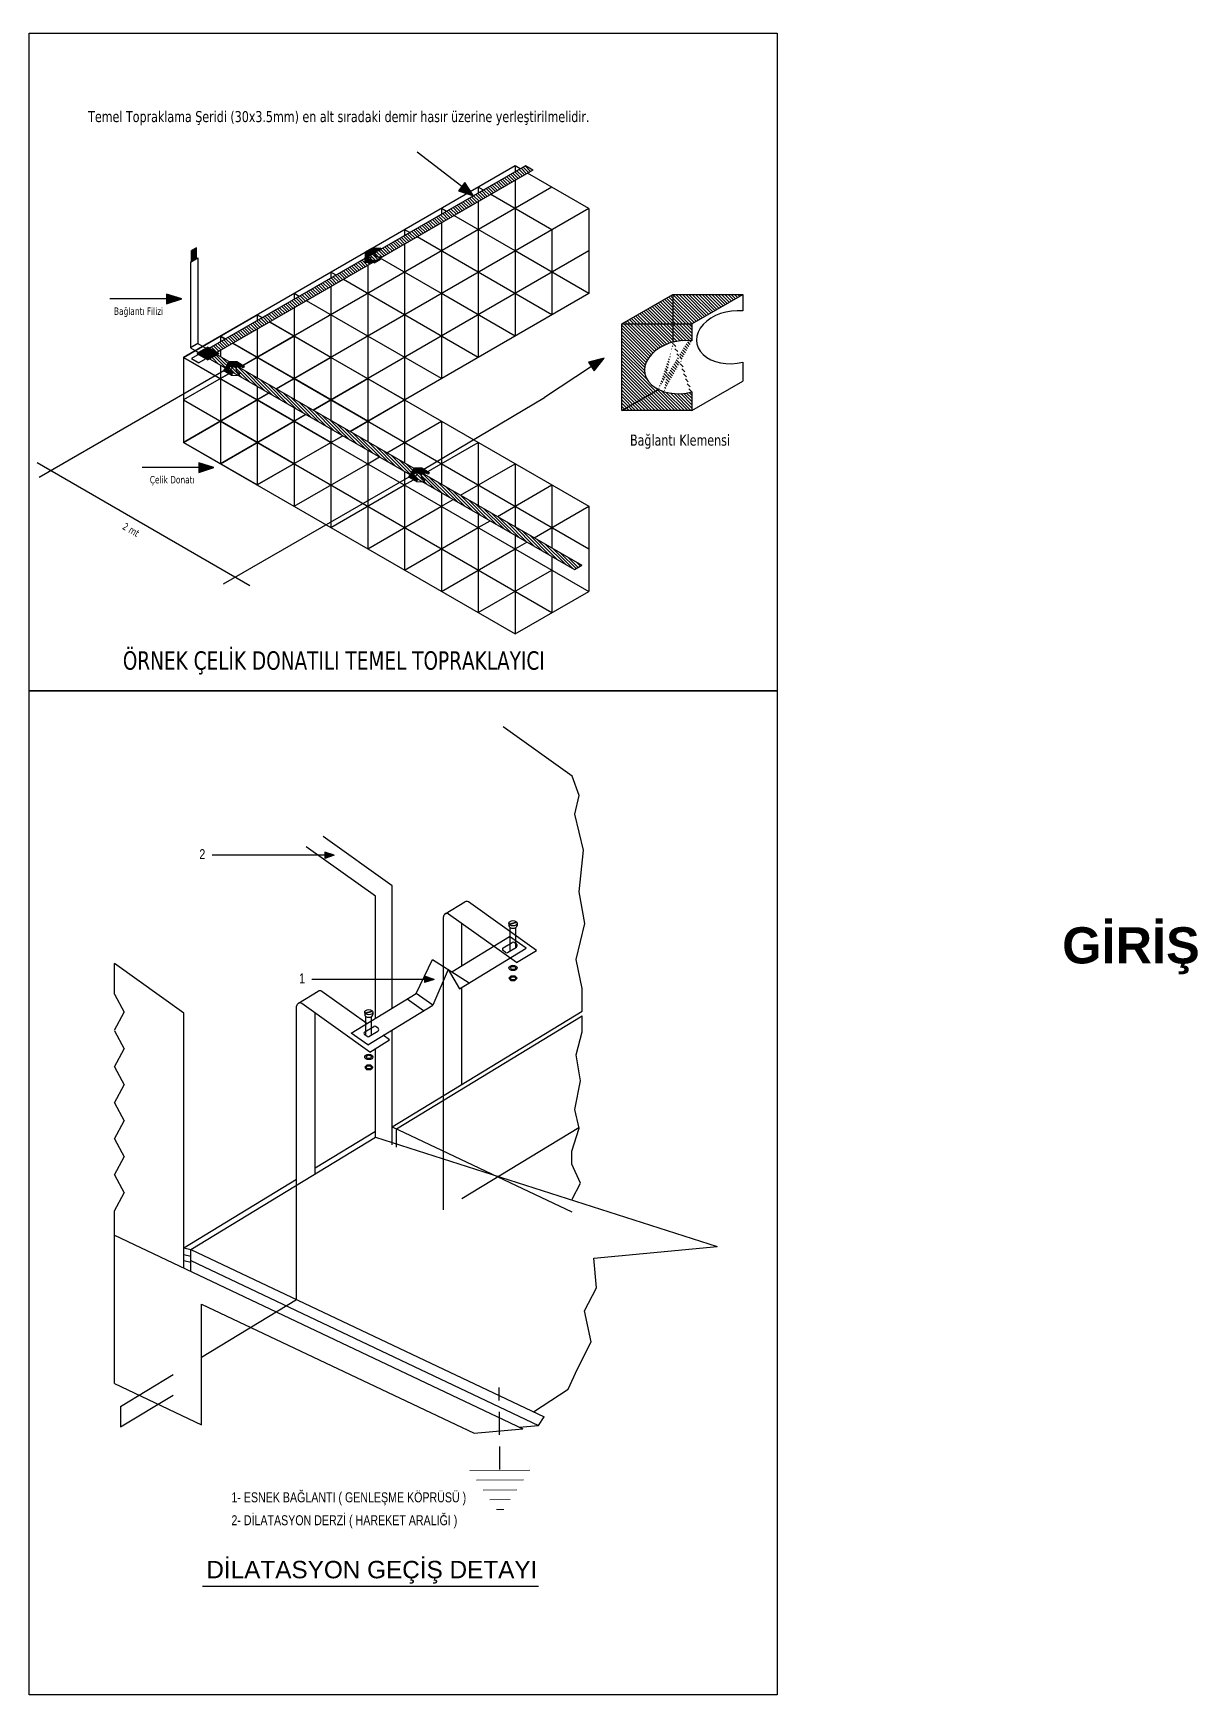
# Model space of a CAD drawing. Header units: millimetres. Extents: x 1052 to 8611, y 971 to 4548.
# Drawn here: x 3063 to 3707, y 1708 to 2626 of the extents above; entities that cross this region are included whole.
import ezdxf

# ---------------------------------------------------------------- set-up
doc = ezdxf.new("R2010")
doc.units = ezdxf.units.MM
for name, pattern in [('DASHED', [19.05, 12.7, -6.35]), ('HIDDEN', [0.375, 0.25, -0.125]), ('SOLID_LINE', [0])]:
    doc.linetypes.add(name, pattern=pattern)
for name, color, linetype in [('AHAT', 3, 'Continuous'), ('AYD', 10, 'Continuous'), ('CEVRE', 9, 'Continuous'), ('MIMARI', 2, 'SOLID_LINE'), ('OYAZI', 3, 'Continuous'), ('topraklama', 3, 'DASHED'), ('YAZI', 8, 'Continuous')]:
    doc.layers.add(name, color=color, linetype=linetype)
doc.layers.add('SEMBOL', color=3, linetype='Continuous', lineweight=18)
doc.styles.add('2', font='wturkce.shx', dxfattribs={"height": 0.2})
doc.styles.add('ROMANS', font='tahoma.ttf')
doc.styles.get("Standard").update_dxf_attribs({"font": 'arial.ttf'})
doc.styles.add('STYLE1', font='arial.ttf')
pattern_1 = [(135, (5075.73996, 19225.68337), (-0.360125004, -0.360125004), [])]
pattern_2 = [(135, (5075.74, 19225.6834), (-0.90031251, -0.90031251), [])]

# ---------------------------------------------------------------- blocks, each defined once
blk = doc.blocks.new('OK1')
at = {"layer": 'AYD', "color": 4}
blk.add_line((0.164, 0), (0.773, 0), dxfattribs=at)
at = {"layer": 'AYD', "color": 1}
blk.add_lwpolyline([(0, 0), (0.164, -0.057), (0.164, 0.057)], close=True, dxfattribs=at)
blk.add_solid([(0, 0), (0.164, -0.057), (0.164, 0.057)], dxfattribs=at)
blk = doc.blocks.new('Topraklama')
at = {"layer": 'SEMBOL'}
for p, q in [((-18.3, 0), (18.3, 0)), ((-14.3, -6), (14.3, -6)), ((-10.2, -12), (10.2, -12)), ((-6.2, -18), (6.2, -18)), ((-2.2, -24), (2.2, -24))]:
    blk.add_line(p, q, dxfattribs=at)

msp = doc.modelspace()

# ---------------------------------------------------------------- hatches: boundary and pattern name
at = {"layer": 'AYD', "linetype": 'Continuous'}
h = msp.add_hatch(dxfattribs=at)
h.set_pattern_fill('ANSI31', color=256, scale=10.185873, angle=90, style=0)
h.set_pattern_definition(pattern_2)
h.paths.add_polyline_path([(3160.671, 2452.232), (3164.746, 2449.879), (3339.459, 2550.75), (3335.385, 2553.102)])
h = msp.add_hatch(dxfattribs=at)
h.set_pattern_fill('ANSI31', color=256, scale=4.074349, angle=90, style=0)
h.set_pattern_definition(pattern_1)
h.paths.add_polyline_path([(3153.349, 2507.806), (3150.632, 2506.238), (3150.632, 2500.087), (3153.349, 2501.656)])
h = msp.add_hatch(dxfattribs=at)
h.set_pattern_fill('ANSI31', color=256, scale=1.273234, angle=202.846879, style=0)
h.set_pattern_definition([(134.743964, (3460.90575, 4600.50494), (-0.113040838, -0.112035042), [])])
h.paths.add_polyline_path([(3250.315, 2507.54), (3250.306, 2505.509), (3251.629, 2505.503), (3255.156, 2507.519)])
h.paths.add_polyline_path([(3250.306, 2505.509), (3250.315, 2507.54), (3246.788, 2505.525)])
edge = h.paths.add_edge_path()
edge.add_line((3246.788, 2505.525), (3246.761, 2499.539))
edge.add_line((3246.761, 2499.539), (3249.291, 2500.984))
edge.add_ellipse((3250.934, 2502.514), major_axis=(2.577, 0.372), ratio=0.6967185, start_angle=98.441373, end_angle=224.855222, ccw=False)
edge.add_line((3250.3, 2504.235), (3250.306, 2505.509))
edge.add_line((3250.306, 2505.509), (3246.788, 2505.525))
edge = h.paths.add_edge_path()
edge.add_line((3251.602, 2499.517), (3251.608, 2500.803))
edge.add_ellipse((3250.934, 2502.514), major_axis=(2.577, 0.372), ratio=0.6967185, start_angle=224.855222, end_angle=279.328498, ccw=False)
edge.add_line((3249.291, 2500.984), (3246.761, 2499.539))
edge.add_line((3246.761, 2499.539), (3251.602, 2499.517))
edge = h.paths.add_edge_path()
edge.add_ellipse((3250.934, 2502.514), major_axis=(2.577, 0.372), ratio=0.6967185, start_angle=68.833528, end_angle=98.441373, ccw=False)
edge.add_line((3251.623, 2504.322), (3251.629, 2505.503))
edge.add_line((3251.629, 2505.503), (3250.306, 2505.509))
edge.add_line((3250.306, 2505.509), (3250.3, 2504.235))
h = msp.add_hatch(dxfattribs=at)
h.set_pattern_fill('ANSI31', color=256, scale=10.185873, angle=90, style=0)
h.set_pattern_definition([(135, (5026.6579, 19233.0058), (-0.90031251, -0.90031251), [])])
h.paths.add_polyline_path([(3416.769, 2481.929), (3416.769, 2465.679), (3427.352, 2465.679), (3455.497, 2481.929)])
h.paths.add_polyline_path([(3416.769, 2465.679), (3416.769, 2481.929), (3388.624, 2465.679)])
edge = h.paths.add_edge_path(flags=17)
edge.add_line((3388.624, 2465.679), (3388.624, 2417.79))
edge.add_line((3388.624, 2417.79), (3408.809, 2429.444))
edge.add_ellipse((3421.906, 2441.74), major_axis=(20.599, 3.065), ratio=0.6967185, start_angle=98.441373, end_angle=224.855222, ccw=False)
edge.add_line((3416.769, 2455.486), (3416.769, 2465.679))
edge.add_line((3416.769, 2465.679), (3388.624, 2465.679))
edge = h.paths.add_edge_path()
edge.add_line((3427.352, 2465.679), (3388.624, 2465.679))
edge.add_line((3388.624, 2465.679), (3388.624, 2417.79))
edge.add_line((3388.624, 2417.79), (3408.809, 2429.444))
edge.add_ellipse((3421.906, 2441.74), major_axis=(20.599, 3.065), ratio=0.6967185, start_angle=68.833528, end_angle=224.855222, ccw=False)
edge.add_line((3427.352, 2456.23), (3427.352, 2465.679))
edge = h.paths.add_edge_path()
edge.add_ellipse((3421.906, 2441.74), major_axis=(20.599, 3.065), ratio=0.6967185, start_angle=98.441373, end_angle=279.328498, ccw=False)
edge.add_line((3416.769, 2455.486), (3416.769, 2465.679))
edge.add_line((3416.769, 2465.679), (3388.624, 2465.679))
edge.add_line((3388.624, 2465.679), (3388.624, 2417.79))
edge.add_line((3388.624, 2417.79), (3427.352, 2417.79))
edge.add_line((3427.352, 2417.79), (3427.352, 2428.074))
h = msp.add_hatch(dxfattribs=at)
h.set_pattern_fill('ANSI31', color=256, scale=4.074349, angle=90, style=0)
h.set_pattern_definition(pattern_1)
h.paths.add_polyline_path([(3158.634, 2446.351), (3159.653, 2446.939), (3155.578, 2449.291), (3154.56, 2448.703)])
h.paths.add_polyline_path([(3154.56, 2449.879), (3153.541, 2449.291), (3154.56, 2448.703), (3155.578, 2449.291)])
h.paths.add_polyline_path([(3154.56, 2449.879), (3155.578, 2449.291), (3159.653, 2451.644), (3158.634, 2452.232)])
h.paths.add_polyline_path([(3160.671, 2452.232), (3159.653, 2452.82), (3158.634, 2452.232), (3159.653, 2451.644)])
h.paths.add_polyline_path([(3160.671, 2452.232), (3159.653, 2451.644), (3163.727, 2449.291), (3164.746, 2449.879)])
h.paths.add_polyline_path([(3159.653, 2451.644), (3155.578, 2449.291), (3159.653, 2446.939), (3163.727, 2449.291)])
h.paths.add_polyline_path([(3164.746, 2448.703), (3163.727, 2449.291), (3159.653, 2446.939), (3160.671, 2446.351)])
h.paths.add_polyline_path([(3164.746, 2448.703), (3165.764, 2449.291), (3164.746, 2449.879), (3163.727, 2449.291)])
h.paths.add_polyline_path([(3159.653, 2446.939), (3158.634, 2446.351), (3159.653, 2445.763), (3160.671, 2446.351)])
h = msp.add_hatch(dxfattribs=at)
h.set_pattern_fill('ANSI31', color=256, scale=10.185873, angle=90, style=0)
h.set_pattern_definition(pattern_2)
h.paths.add_polyline_path([(3164.746, 2448.703), (3160.671, 2446.351), (3362.495, 2329.828), (3366.569, 2332.181)])
h = msp.add_hatch(dxfattribs=at)
h.set_pattern_fill('ANSI31', color=256, scale=1.273234, angle=59.054098, style=0)
h.set_pattern_definition([(104.054098, (4424.96294, 4137.19875), (-0.154390285, -0.038648694), [])])
h.paths.add_polyline_path([(3175.637, 2444.853), (3174.592, 2443.111), (3175.727, 2442.431), (3179.789, 2442.364)])
h.paths.add_polyline_path([(3174.592, 2443.111), (3175.637, 2444.853), (3171.575, 2444.92)])
edge = h.paths.add_edge_path()
edge.add_line((3171.575, 2444.92), (3168.497, 2439.786))
edge.add_line((3168.497, 2439.786), (3171.41, 2439.738))
edge.add_ellipse((3173.604, 2440.215), major_axis=(2.405, -0.995), ratio=0.6967185, start_angle=98.441373, end_angle=224.855222, ccw=False)
edge.add_line((3173.937, 2442.018), (3174.592, 2443.111))
edge.add_line((3174.592, 2443.111), (3171.575, 2444.92))
edge = h.paths.add_edge_path()
edge.add_line((3172.649, 2437.297), (3173.31, 2438.399))
edge.add_ellipse((3173.604, 2440.215), major_axis=(2.405, -0.995), ratio=0.6967185, start_angle=224.855222, end_angle=279.328498, ccw=False)
edge.add_line((3171.41, 2439.738), (3168.497, 2439.786))
edge.add_line((3168.497, 2439.786), (3172.649, 2437.297))
edge = h.paths.add_edge_path()
edge.add_ellipse((3173.604, 2440.215), major_axis=(2.405, -0.995), ratio=0.6967185, start_angle=68.833528, end_angle=98.441373, ccw=False)
edge.add_line((3175.12, 2441.418), (3175.727, 2442.431))
edge.add_line((3175.727, 2442.431), (3174.592, 2443.111))
edge.add_line((3174.592, 2443.111), (3173.937, 2442.018))
h = msp.add_hatch(dxfattribs=at)
h.set_pattern_fill('ANSI31', color=256, scale=1.273234, angle=59.054098, style=0)
h.set_pattern_definition([(104.054098, (4527.31186, 4078.38243), (-0.154390285, -0.038648694), [])])
h.paths.add_polyline_path([(3277.986, 2386.037), (3276.941, 2384.295), (3278.076, 2383.615), (3282.138, 2383.548)])
h.paths.add_polyline_path([(3276.941, 2384.295), (3277.986, 2386.037), (3273.924, 2386.104)])
edge = h.paths.add_edge_path()
edge.add_line((3273.924, 2386.104), (3270.846, 2380.97))
edge.add_line((3270.846, 2380.97), (3273.759, 2380.922))
edge.add_ellipse((3275.953, 2381.398), major_axis=(2.405, -0.995), ratio=0.6967185, start_angle=98.441373, end_angle=224.855222, ccw=False)
edge.add_line((3276.286, 2383.202), (3276.941, 2384.295))
edge.add_line((3276.941, 2384.295), (3273.924, 2386.104))
edge = h.paths.add_edge_path()
edge.add_line((3274.998, 2378.481), (3275.659, 2379.583))
edge.add_ellipse((3275.953, 2381.398), major_axis=(2.405, -0.995), ratio=0.6967185, start_angle=224.855222, end_angle=279.328498, ccw=False)
edge.add_line((3273.759, 2380.922), (3270.846, 2380.97))
edge.add_line((3270.846, 2380.97), (3274.998, 2378.481))
edge = h.paths.add_edge_path()
edge.add_ellipse((3275.953, 2381.398), major_axis=(2.405, -0.995), ratio=0.6967185, start_angle=68.833528, end_angle=98.441373, ccw=False)
edge.add_line((3277.469, 2382.602), (3278.076, 2383.615))
edge.add_line((3278.076, 2383.615), (3276.941, 2384.295))
edge.add_line((3276.941, 2384.295), (3276.286, 2383.202))
at = {"layer": 'MIMARI', "linetype": 'Continuous'}
for points in [[(3224.41, 2173.633), (3224.41, 2170.169), (3229.608, 2171.901)], [(3279.592, 2104.99), (3279.592, 2101.526), (3284.79, 2103.258)]]:
    msp.add_hatch(color=256, dxfattribs=at).paths.add_polyline_path(points)

# ---------------------------------------------------------------- linework, layer by layer
at = {"layer": 'AHAT', "linetype": 'Continuous'}
for p, q in [((3290.964, 2139.486), (3301.828, 2146.103)), ((3341.411, 2119.206), (3303.847, 2146.029)), ((3289.97, 2045.206), (3289.97, 2137.856)), ((3330.437, 2112.522), (3292.869, 2139.348)), ((3300.232, 2110.88), (3300.232, 2134.09)), ((3326.167, 2134.281), (3326.167, 2132.969)), ((3326.285, 2133.819), (3330.353, 2135.078)), ((3326.401, 2133.637), (3330.502, 2134.906)), ((3326.856, 2119.025), (3326.856, 2131.954)), ((3329.951, 2120.91), (3329.951, 2131.88)), ((3330.722, 2134.281), (3330.722, 2132.969)), ((3294.585, 2107.441), (3326.568, 2126.92)), ((3323.028, 2120.659), (3327.992, 2123.682)), ((3335.672, 2120.42), (3326.568, 2126.92)), ((3330.375, 2122.664), (3329.001, 2123.645)), ((3274.945, 2095.479), (3283.864, 2114.223)), ((3283.864, 2114.223), (3304.287, 2101.304)), ((3298.838, 2097.985), (3335.672, 2120.42)), ((3324.346, 2118.148), (3322.972, 2119.13)), ((3325.356, 2118.111), (3330.319, 2121.135)), ((3330.437, 2112.522), (3341.411, 2119.206)), ((3292.524, 2108.745), (3284.049, 2088.978)), ((3292.524, 2108.745), (3298.838, 2097.985)), ((3326.167, 2103.879), (3327.485, 2105.203)), ((3326.167, 2103.879), (3327.232, 2102.643)), ((3327.485, 2105.203), (3329.405, 2105.203)), ((3329.405, 2105.203), (3330.722, 2103.879)), ((3330.722, 2103.879), (3329.529, 2102.643)), ((3209.789, 2090.046), (3220.653, 2096.663)), ((3247.573, 2078.808), (3222.672, 2096.589)), ((3238.972, 2073.569), (3274.945, 2095.479)), ((3284.049, 2088.978), (3274.945, 2095.479)), ((3300.232, 2045.206), (3300.232, 2098.834)), ((3327.232, 2102.643), (3329.529, 2102.643)), ((3208.795, 1995.766), (3208.795, 2088.416)), ((3249.262, 2063.082), (3211.694, 2089.908)), ((3246.534, 2084.619), (3250.602, 2085.878)), ((3246.65, 2084.437), (3250.751, 2085.706)), ((3248.076, 2067.068), (3284.049, 2088.978)), ((3278.96, 2085.878), (3269.856, 2092.379)), ((3219.057, 1995.766), (3219.057, 2084.65)), ((3246.416, 2085.081), (3246.416, 2083.769)), ((3246.474, 2074.181), (3251.438, 2077.204)), ((3247.105, 2072.161), (3247.105, 2082.754)), ((3250.2, 2072.485), (3250.2, 2082.68)), ((3250.971, 2085.081), (3250.971, 2083.769)), ((3253.822, 2076.186), (3252.447, 2077.167)), ((3248.076, 2067.068), (3238.972, 2073.569)), ((3247.793, 2071.67), (3246.418, 2072.652)), ((3248.802, 2071.634), (3253.766, 2074.657)), ((3249.262, 2063.082), (3260.236, 2069.766)), ((3260.236, 2069.766), (3256.677, 2072.307)), ((3246.416, 2054.679), (3247.734, 2056.003)), ((3246.416, 2054.679), (3247.481, 2053.443)), ((3247.481, 2053.443), (3249.778, 2053.443)), ((3247.734, 2056.003), (3249.654, 2056.003)), ((3249.654, 2056.003), (3250.971, 2054.679)), ((3250.971, 2054.679), (3249.778, 2053.443)), ((3111.436, 1867.02), (3140.438, 1884.684)), ((3111.436, 1855.768), (3140.438, 1873.432)), ((3111.436, 1867.02), (3111.436, 1855.768)), ((3156.736, 1767.651), (3342.614, 1767.651))]:
    msp.add_line(p, q, dxfattribs=at)
at = {"layer": 'AHAT', "linetype": 'DASHED', "ltscale": 100}
for p, q in [((3289.97, 1975.757), (3289.97, 2045.206)), ((3300.232, 1982.007), (3364.927, 2021.41)), ((3208.795, 1926.317), (3208.795, 1995.766)), ((3156.248, 1894.313), (3208.795, 1926.317))]:
    msp.add_line(p, q, dxfattribs=at)
at = {"layer": 'AHAT', "linetype": 'Continuous'}
for centre, radius, start, end in [((3302.781, 2144.537), 1.833, 54.470665, 121.343748), ((3328.469, 2122.899), 0.917, 54.470665, 121.343748), ((3329.843, 2121.918), 0.917, 301.343748, 54.470665), ((3323.505, 2119.876), 0.917, 121.343748, 234.470665), ((3324.879, 2118.894), 0.917, 234.470665, 301.343748), ((3221.607, 2095.097), 1.833, 54.470665, 121.343748), ((3210.628, 2088.416), 1.833, 54.470665, 180), ((3251.915, 2076.421), 0.917, 54.470665, 121.343748), ((3246.951, 2073.398), 0.917, 121.343748, 234.470665), ((3248.325, 2072.416), 0.917, 234.470665, 301.343748), ((3253.289, 2075.44), 0.917, 301.343748, 54.470665)]:
    msp.add_arc(centre, radius, start, end, dxfattribs=at)
at = {"layer": 'AHAT', "linetype": 'HIDDEN'}
msp.add_arc((3291.803, 2137.856), 1.833, 54.470665, 180, dxfattribs=at)
at = {"layer": 'AHAT', "linetype": 'Continuous'}
for centre, major_axis in [((3328.445, 2134.281), (-2.277, 0)), ((3328.445, 2109.549), (-2.277, 0)), ((3328.491, 2109.576), (-1.366, 0)), ((3328.491, 2103.85), (-1.366, 0)), ((3248.694, 2085.081), (-2.277, 0)), ((3248.694, 2060.349), (-2.277, 0)), ((3248.74, 2060.376), (-1.366, 0)), ((3248.74, 2054.65), (-1.366, 0))]:
    msp.add_ellipse(centre, major_axis=major_axis, ratio=0.6412474, dxfattribs=at)
for centre in [(3328.445, 2132.969), (3248.694, 2083.769)]:
    msp.add_ellipse(centre, major_axis=(2.277, 0), ratio=0.6412474, start_param=3.1415927, end_param=6.2831853, dxfattribs=at)
at = {"layer": 'AYD', "linetype": 'Continuous'}
for p, q in [((3329.631, 2553.029), (3146.285, 2447.174)), ((3335.385, 2553.102), (3150.669, 2446.457)), ((3339.459, 2550.75), (3154.744, 2444.105)), ((3329.631, 2553.029), (3329.631, 2549.781)), ((3332.444, 2551.405), (3329.631, 2553.029)), ((3329.631, 2545.076), (3329.631, 2505.982)), ((3339.459, 2550.75), (3335.385, 2553.102)), ((3370.374, 2529.506), (3336.518, 2549.053)), ((3350.003, 2541.267), (3177.211, 2441.506)), ((3309.259, 2541.267), (3309.259, 2538.019)), ((3312.072, 2539.643), (3309.259, 2541.267)), ((3350.003, 2517.744), (3316.147, 2537.291)), ((3370.374, 2529.506), (3197.583, 2429.745)), ((3288.888, 2529.506), (3288.888, 2526.257)), ((3291.701, 2527.882), (3288.888, 2529.506)), ((3309.259, 2533.314), (3309.259, 2494.221)), ((3370.374, 2529.506), (3370.374, 2482.459)), ((3268.516, 2517.744), (3268.516, 2514.496)), ((3271.329, 2516.12), (3268.516, 2517.744)), ((3288.888, 2521.553), (3288.888, 2482.459)), ((3329.631, 2505.982), (3295.775, 2525.529)), ((3350.003, 2517.744), (3350.003, 2470.698)), ((3268.516, 2509.791), (3268.516, 2470.698)), ((3309.259, 2494.221), (3275.403, 2513.768)), ((3150.138, 2499.802), (3154.212, 2502.154)), ((3150.138, 2499.802), (3150.138, 2452.432)), ((3153.349, 2507.806), (3150.632, 2506.238)), ((3150.632, 2500.087), (3150.632, 2506.238)), ((3153.349, 2501.656), (3153.349, 2507.806)), ((3154.212, 2502.154), (3154.212, 2454.785)), ((3370.374, 2505.982), (3217.955, 2417.983)), ((3246.761, 2499.539), (3249.291, 2500.984)), ((3246.788, 2505.525), (3250.315, 2507.54)), ((3248.144, 2505.982), (3248.144, 2502.734)), ((3250.957, 2504.358), (3248.144, 2505.982)), ((3250.315, 2507.54), (3250.3, 2504.235)), ((3250.315, 2507.54), (3255.156, 2507.519)), ((3251.602, 2499.517), (3255.129, 2501.533)), ((3251.629, 2505.503), (3255.156, 2507.519)), ((3288.888, 2482.459), (3255.032, 2502.006)), ((3255.135, 2502.841), (3255.129, 2501.533)), ((3255.156, 2507.519), (3255.151, 2506.385)), ((3329.631, 2505.982), (3329.631, 2458.936)), ((3370.374, 2482.459), (3329.631, 2505.982)), ((3227.772, 2494.221), (3227.772, 2490.973)), ((3230.585, 2492.597), (3227.772, 2494.221)), ((3268.516, 2470.698), (3234.66, 2490.244)), ((3248.144, 2498.029), (3248.144, 2458.936)), ((3309.259, 2494.221), (3309.259, 2447.174)), ((3350.003, 2470.698), (3309.259, 2494.221)), ((3207.401, 2482.459), (3207.401, 2479.211)), ((3210.214, 2480.835), (3207.401, 2482.459)), ((3227.772, 2486.268), (3227.772, 2447.174)), ((3370.374, 2482.459), (3238.327, 2406.221)), ((3288.888, 2482.459), (3288.888, 2435.413)), ((3329.631, 2458.936), (3288.888, 2482.459)), ((3388.624, 2465.679), (3416.769, 2481.929)), ((3416.769, 2481.929), (3455.497, 2481.929)), ((3416.769, 2481.929), (3416.769, 2455.486)), ((3427.352, 2465.679), (3455.497, 2481.929)), ((3455.497, 2481.929), (3455.497, 2472.861)), ((3207.401, 2474.506), (3207.401, 2435.413)), ((3248.144, 2458.936), (3214.288, 2478.483)), ((3146.285, 2447.174), (3187.029, 2470.698)), ((3187.029, 2470.698), (3187.029, 2467.449)), ((3187.029, 2470.698), (3189.842, 2469.073)), ((3187.029, 2470.698), (3187.029, 2467.449)), ((3189.842, 2469.073), (3187.029, 2470.698)), ((3187.029, 2462.745), (3187.029, 2435.838)), ((3187.029, 2462.745), (3187.029, 2435.838)), ((3227.772, 2447.174), (3193.916, 2466.721)), ((3193.916, 2466.721), (3370.374, 2364.843)), ((3268.516, 2470.698), (3268.516, 2423.651)), ((3309.259, 2447.174), (3268.516, 2470.698)), ((3154.212, 2454.785), (3150.138, 2452.432)), ((3154.212, 2454.785), (3366.569, 2332.181)), ((3166.657, 2458.936), (3166.657, 2455.688)), ((3166.657, 2458.936), (3169.47, 2457.312)), ((3169.47, 2457.312), (3166.657, 2458.936)), ((3207.401, 2435.413), (3173.545, 2454.959)), ((3173.545, 2454.959), (3370.374, 2341.32)), ((3177.211, 2441.506), (3207.401, 2458.936)), ((3207.401, 2458.936), (3207.401, 2424.076)), ((3248.144, 2458.936), (3248.144, 2411.889)), ((3288.888, 2435.413), (3248.144, 2458.936)), ((3146.285, 2447.174), (3146.285, 2400.128)), ((3187.029, 2423.651), (3146.285, 2447.174)), ((3146.285, 2447.174), (3370.374, 2317.796)), ((3146.285, 2447.174), (3146.285, 2400.128)), ((3150.138, 2452.432), (3362.495, 2329.828)), ((3150.669, 2446.457), (3154.744, 2444.105)), ((3159.653, 2452.82), (3153.541, 2449.291)), ((3153.541, 2449.291), (3159.653, 2445.763)), ((3159.653, 2452.82), (3165.764, 2449.291)), ((3165.764, 2449.291), (3159.653, 2445.763)), ((3166.657, 2450.983), (3166.657, 2447.6)), ((3171.575, 2444.92), (3175.637, 2444.853)), ((3175.637, 2444.853), (3173.937, 2442.018)), ((3175.637, 2444.853), (3179.789, 2442.364)), ((3197.583, 2429.745), (3227.772, 2447.174)), ((3227.772, 2447.174), (3227.772, 2412.315)), ((3268.516, 2423.651), (3227.772, 2447.174)), ((3227.772, 2447.174), (3227.772, 2412.315)), ((3455.497, 2444.502), (3455.497, 2434.04)), ((3168.497, 2439.786), (3066.387, 2380.833)), ((3173.137, 2439.154), (3146.285, 2423.651)), ((3166.657, 2442.895), (3166.657, 2411.889)), ((3166.657, 2435.413), (3173.137, 2439.154)), ((3166.657, 2435.413), (3166.657, 2388.366)), ((3166.657, 2435.413), (3166.657, 2388.366)), ((3168.497, 2439.786), (3171.41, 2439.738)), ((3172.649, 2437.297), (3176.711, 2437.23)), ((3175.727, 2442.431), (3179.789, 2442.364)), ((3177.383, 2438.352), (3176.711, 2437.23)), ((3179.789, 2442.364), (3179.206, 2441.392)), ((3207.401, 2435.413), (3207.401, 2424.076)), ((3248.144, 2411.889), (3207.401, 2435.413)), ((3217.955, 2417.983), (3248.144, 2435.413)), ((3248.144, 2435.413), (3248.144, 2400.553)), ((3193.509, 2427.392), (3146.285, 2400.128)), ((3187.029, 2431.133), (3187.029, 2423.651)), ((3187.029, 2431.133), (3187.029, 2423.651)), ((3187.029, 2423.651), (3193.509, 2427.392)), ((3388.624, 2417.79), (3408.809, 2429.444)), ((3427.352, 2417.79), (3455.497, 2434.04)), ((3146.285, 2423.651), (3350.003, 2306.035)), ((3146.285, 2400.128), (3187.029, 2423.651)), ((3227.772, 2400.128), (3187.029, 2423.651)), ((3187.029, 2423.651), (3187.029, 2376.605)), ((3187.029, 2423.651), (3187.029, 2376.605)), ((3207.401, 2419.372), (3207.401, 2388.366)), ((3207.401, 2419.372), (3207.401, 2411.889)), ((3238.327, 2406.221), (3268.516, 2423.651)), ((3268.516, 2423.651), (3268.516, 2388.792)), ((3279.143, 2385.343), (3345.842, 2425.055)), ((3213.88, 2415.631), (3166.657, 2388.366)), ((3207.401, 2388.366), (3166.657, 2411.889)), ((3166.657, 2388.366), (3207.401, 2411.889)), ((3207.401, 2411.889), (3213.88, 2415.631)), ((3207.401, 2411.889), (3207.401, 2364.843)), ((3227.772, 2407.61), (3227.772, 2400.128)), ((3227.772, 2407.61), (3227.772, 2400.128)), ((3258.698, 2394.46), (3288.888, 2411.889)), ((3288.888, 2411.889), (3288.888, 2377.03)), ((3187.029, 2376.605), (3146.285, 2400.128)), ((3146.285, 2400.128), (3329.631, 2294.273)), ((3234.252, 2403.869), (3187.029, 2376.605)), ((3187.029, 2376.605), (3227.772, 2400.128)), ((3227.772, 2400.128), (3234.252, 2403.869)), ((3227.772, 2400.128), (3227.772, 2353.081)), ((3279.07, 2382.698), (3309.259, 2400.128)), ((3309.259, 2400.128), (3309.259, 2365.268)), ((3065.299, 2388.986), (3182.928, 2321.072)), ((3248.144, 2395.849), (3248.144, 2388.366)), ((3248.144, 2388.366), (3254.624, 2392.107)), ((3270.846, 2380.97), (3168.166, 2321.688)), ((3207.401, 2364.843), (3248.144, 2388.366)), ((3248.144, 2388.366), (3248.144, 2341.32)), ((3268.516, 2384.087), (3268.516, 2376.605)), ((3268.516, 2376.605), (3274.996, 2380.346)), ((3270.846, 2380.97), (3273.759, 2380.922)), ((3273.924, 2386.104), (3277.986, 2386.037)), ((3277.986, 2386.037), (3276.286, 2383.202)), ((3277.986, 2386.037), (3282.138, 2383.548)), ((3278.076, 2383.615), (3282.138, 2383.548)), ((3279.732, 2379.535), (3279.06, 2378.414)), ((3282.138, 2383.548), (3281.555, 2382.575)), ((3299.442, 2370.936), (3329.631, 2388.366)), ((3329.631, 2388.366), (3329.631, 2353.507)), ((3227.772, 2353.081), (3268.516, 2376.605)), ((3268.516, 2376.605), (3268.516, 2329.558)), ((3274.998, 2378.481), (3279.06, 2378.414)), ((3288.888, 2372.325), (3288.888, 2364.843)), ((3319.814, 2359.175), (3350.003, 2376.605)), ((3350.003, 2376.605), (3350.003, 2341.745)), ((3248.144, 2341.32), (3288.888, 2364.843)), ((3288.888, 2364.843), (3295.367, 2368.584)), ((3288.888, 2364.843), (3288.888, 2317.796)), ((3340.185, 2347.413), (3370.374, 2364.843)), ((3370.374, 2364.843), (3370.374, 2317.796)), ((3268.516, 2329.558), (3309.259, 2353.081)), ((3309.259, 2360.564), (3309.259, 2353.081)), ((3309.259, 2353.081), (3315.739, 2356.822)), ((3309.259, 2353.081), (3309.259, 2306.035)), ((3350.003, 2353.081), (3350.003, 2341.745)), ((3329.631, 2348.802), (3329.631, 2341.32)), ((3329.631, 2341.32), (3336.111, 2345.061)), ((3288.888, 2317.796), (3329.631, 2341.32)), ((3329.631, 2341.32), (3329.631, 2294.273)), ((3350.003, 2337.04), (3350.003, 2306.035)), ((3350.003, 2337.04), (3350.003, 2329.558)), ((3309.259, 2306.035), (3350.003, 2329.558)), ((3362.495, 2329.828), (3366.569, 2332.181)), ((3329.631, 2294.273), (3370.374, 2317.796))]:
    msp.add_line(p, q, dxfattribs=at)
for points in [[(3251.608, 2500.803), (3251.602, 2499.517), (3246.761, 2499.539), (3246.788, 2505.525), (3251.629, 2505.503), (3251.623, 2504.322)], [(3427.352, 2428.074), (3427.352, 2417.79), (3388.624, 2417.79), (3388.624, 2465.679), (3427.352, 2465.679), (3427.352, 2456.23)], [(3173.31, 2438.399), (3172.649, 2437.297), (3168.497, 2439.786), (3171.575, 2444.92), (3175.727, 2442.431), (3175.12, 2441.418)], [(3275.659, 2379.583), (3274.998, 2378.481), (3270.846, 2380.97), (3273.924, 2386.104), (3278.076, 2383.615), (3277.469, 2382.602)]]:
    msp.add_lwpolyline(points, dxfattribs=at)
for centre, major_axis, start_param, end_param in [((3250.934, 2502.514), (2.577, 0.372), 1.2013717, 4.875202), ((3254.532, 2504.569), (2.577, 0.372), 1.2292095, 4.8473642), ((3450.608, 2458.311), (20.599, 3.065), 1.2292095, 4.8473642), ((3421.906, 2441.74), (20.599, 3.065), 1.2013717, 4.875202), ((3173.604, 2440.215), (-2.405, 0.995), 4.3429644, 8.0167946), ((3177.747, 2440.146), (-2.405, 0.995), 4.3708022, 7.9889568), ((3275.953, 2381.398), (-2.405, 0.995), 4.3429644, 8.0167946), ((3280.096, 2381.33), (-2.405, 0.995), 4.3708022, 7.9889568)]:
    msp.add_ellipse(centre, major_axis=major_axis, ratio=0.6967185, start_param=start_param, end_param=end_param, dxfattribs=at)
at = {"layer": 'CEVRE'}
msp.add_lwpolyline([(3474.529, 2262.808), (3060.948, 2262.808), (3060.948, 2626.39), (3474.529, 2626.39)], close=True, dxfattribs=at)
at = {"layer": 'MIMARI', "linetype": 'Continuous'}
for p, q in [((3361.234, 2215.533), (3322.951, 2242.869)), ((3365.043, 2205), (3361.234, 2215.533)), ((3362.651, 2194.64), (3365.043, 2205)), ((3367.435, 2174.716), (3362.651, 2194.64)), ((3261.707, 2154.916), (3223.425, 2182.252)), ((3229.608, 2171.901), (3162.029, 2171.901)), ((3252.406, 2149.25), (3214.123, 2176.587)), ((3229.608, 2171.901), (3224.41, 2173.633)), ((3224.41, 2173.633), (3224.41, 2170.169)), ((3229.608, 2171.901), (3224.41, 2170.169)), ((3365.043, 2151.605), (3367.435, 2174.716)), ((3261.707, 2087.417), (3261.707, 2154.916)), ((3368.233, 2134.072), (3365.043, 2151.605)), ((3252.406, 2081.751), (3252.406, 2149.25)), ((3363.449, 2114.149), (3368.233, 2134.072)), ((3366.638, 2098.21), (3363.449, 2114.149)), ((3108.046, 2095.048), (3108.046, 2111.98)), ((3146.328, 2084.643), (3108.046, 2111.98)), ((3284.79, 2103.258), (3279.592, 2104.99)), ((3279.592, 2104.99), (3279.592, 2101.526)), ((3108.046, 2095.048), (3113.438, 2085.093)), ((3284.79, 2103.258), (3217.211, 2103.258)), ((3284.79, 2103.258), (3279.592, 2101.526)), ((3366.638, 2085.651), (3366.638, 2098.21)), ((3261.707, 2021.743), (3366.638, 2085.651)), ((3108.046, 2075.138), (3113.438, 2085.093)), ((3146.328, 1943.62), (3146.328, 2084.643)), ((3264.057, 2020.629), (3366.638, 2083.106)), ((3366.638, 2081.474), (3366.638, 2083.106)), ((3366.638, 2074.302), (3366.638, 2081.474)), ((3108.046, 2074.782), (3113.438, 2064.827)), ((3261.707, 2011.668), (3261.707, 2075.371)), ((3363.449, 2061.551), (3366.638, 2074.302)), ((3108.046, 2054.872), (3113.438, 2064.827)), ((3252.406, 2016.077), (3252.406, 2064.996)), ((3365.841, 2047.206), (3363.449, 2061.551)), ((3108.046, 2054.872), (3113.438, 2044.917)), ((3108.046, 2034.962), (3113.438, 2044.917)), ((3362.651, 2031.267), (3365.841, 2047.206)), ((3108.046, 2034.962), (3113.438, 2025.007)), ((3365.043, 2020.907), (3362.651, 2031.267)), ((3108.046, 2015.052), (3113.438, 2025.007)), ((3261.707, 2021.743), (3360.923, 1974.707)), ((3108.046, 2015.052), (3113.438, 2005.097)), ((3150.32, 1953.902), (3252.406, 2016.077)), ((3219.057, 1999.071), (3252.406, 2019.382)), ((3252.406, 2016.077), (3441.32, 1955.517)), ((3264.057, 2010.554), (3264.057, 2020.629)), ((3361.057, 2008.199), (3365.043, 2020.907)), ((3108.046, 1995.142), (3113.438, 2005.097)), ((3361.057, 2000.983), (3361.057, 2008.199)), ((3108.046, 1995.142), (3113.438, 1985.187)), ((3365.841, 1990.623), (3361.057, 2000.983)), ((3108.046, 1975.232), (3113.438, 1985.187)), ((3146.328, 1954.775), (3208.795, 1992.82)), ((3361.234, 1981.804), (3365.841, 1990.623)), ((3108.046, 1879.808), (3108.046, 1975.232)), ((3108.046, 1961.769), (3333.873, 1854.71)), ((3146.328, 1954.775), (3150.32, 1953.902)), ((3146.328, 1951.128), (3150.32, 1950.256)), ((3146.328, 1947.762), (3150.32, 1946.889)), ((3150.32, 1941.727), (3150.32, 1953.902)), ((3150.32, 1953.902), (3345.621, 1861.315)), ((3150.32, 1947.815), (3342.629, 1856.646)), ((3373.151, 1949.034), (3441.32, 1955.517)), ((3374.643, 1932.623), (3373.151, 1949.034)), ((3367.927, 1919.942), (3374.643, 1932.623)), ((3156.248, 1856.957), (3156.248, 1923.699)), ((3156.248, 1923.699), (3306.934, 1852.263)), ((3371.658, 1902.785), (3367.927, 1919.942)), ((3364.195, 1887.866), (3371.658, 1902.785)), ((3358.971, 1876.676), (3364.195, 1887.866)), ((3108.046, 1879.808), (3156.248, 1856.957)), ((3339.703, 1864.12), (3358.971, 1876.676)), ((3331.854, 1855.667), (3342.629, 1856.646)), ((3342.629, 1856.646), (3345.621, 1861.315)), ((3306.934, 1852.263), (3333.873, 1854.71))]:
    msp.add_line(p, q, dxfattribs=at)
at = {"layer": 'topraklama'}
msp.add_line((3321.215, 1832.299), (3320.825, 1877.568), dxfattribs=at)
at = {"layer": 'YAZI'}
msp.add_lwpolyline([(3060.948, 2262.808), (3474.529, 2262.808), (3474.529, 1707.683), (3060.948, 1707.683)], close=True, dxfattribs=at)

# ---------------------------------------------------------------- block references
at = {"layer": 'AYD', "linetype": 'Continuous'}
for p, xscale, yscale, zscale, rotation in [((3306.684, 2536.532), 50.9293664455888, 50.9293664455888, 50.92936644558734, 142.4240366042806), ((3378.793, 2446.638), 50.92936644558681, 50.92936644558681, 50.92936644558681, 213.2253712515171)]:
    msp.add_blockref('OK1', p, dxfattribs=dict(at, xscale=xscale, yscale=yscale, zscale=zscale, rotation=rotation))
at = {"layer": 'AYD', "linetype": 'Continuous', "xscale": -51.32548440366116, "yscale": -46.81591777827302, "zscale": 51.32548440365998}
for p in [(3145.245, 2479.466), (3163.083, 2386.248)]:
    msp.add_blockref('OK1', p, dxfattribs=at)
at = {"layer": 'SEMBOL', "xscale": 0.9054109590339389, "yscale": 0.9054109590339389, "zscale": 0.9054109590339389, "rotation": 0.4934399561788}
msp.add_blockref('Topraklama', (3321.173, 1831.815), dxfattribs=at)

# ---------------------------------------------------------------- texts
at = {"color": 7, "insert": (3670.199, 2132.065), "char_height": 20, "width": 167.02629, "attachment_point": 2}
msp.add_mtext('{\\fArial|b1|i0|c162|p34;GİRİŞ}', dxfattribs=at)
at = {"layer": 'OYAZI', "style": 'ROMANS', "width": 0.85}
for s, height, p in [('Temel Topraklama Şeridi (30x3.5mm) en alt sıradaki demir hasır üzerine yerleştirilmelidir.', 6.11152, (3093.502, 2577.25, -458.364)), ('Bağlantı Filizi', 4.07435, (3107.774, 2470.672, -458.364)), ('Bağlantı Klemensi', 6.11152, (3393.187, 2398.363, -458.364)), ('Çelik Donatı', 4.07435, (3127.604, 2377.495, -458.364)), ('ÖRNEK ÇELİK DONATILI TEMEL TOPRAKLAYICI', 10.18587, (3112.665, 2274.467, -458.364))]:
    msp.add_text(s, height=height, dxfattribs=at).set_placement(p)
msp.add_text('2 mt', height=4.0743, rotation=330, dxfattribs=at).set_placement((3112.067, 2352.474, -458.364))
at = {"layer": 'YAZI', "linetype": 'Continuous', "style": '2', "width": 0.8}
for s, height, p in [('2', 5.5, (3154.992, 2169.725)), ('1', 5.5, (3210.174, 2101.083)), ('1- ESNEK BAĞLANTI ( GENLEŞME KÖPRÜSÜ )', 5.50037, (3172.737, 1814.111)), ('2- DİLATASYON DERZİ ( HAREKET ARALIĞI )', 5.50037, (3172.737, 1801.442))]:
    msp.add_text(s, height=height, dxfattribs=at).set_placement(p)
at = {"layer": 'YAZI', "style": 'STYLE1'}
msp.add_text('DİLATASYON GEÇİŞ DETAYI', height=9.62565, dxfattribs=at).set_placement((3158.86, 1772.088))

doc.saveas('drawing.dxf')
